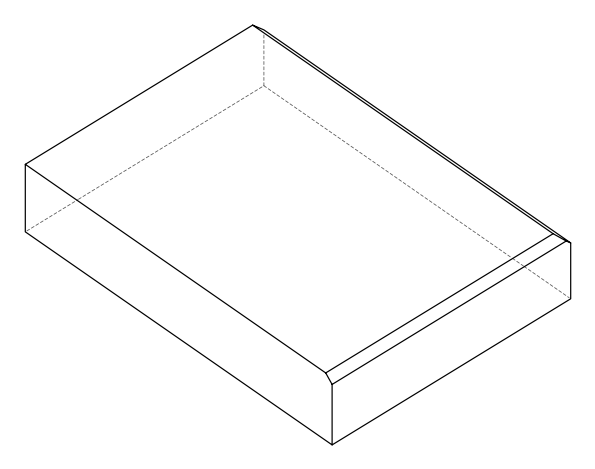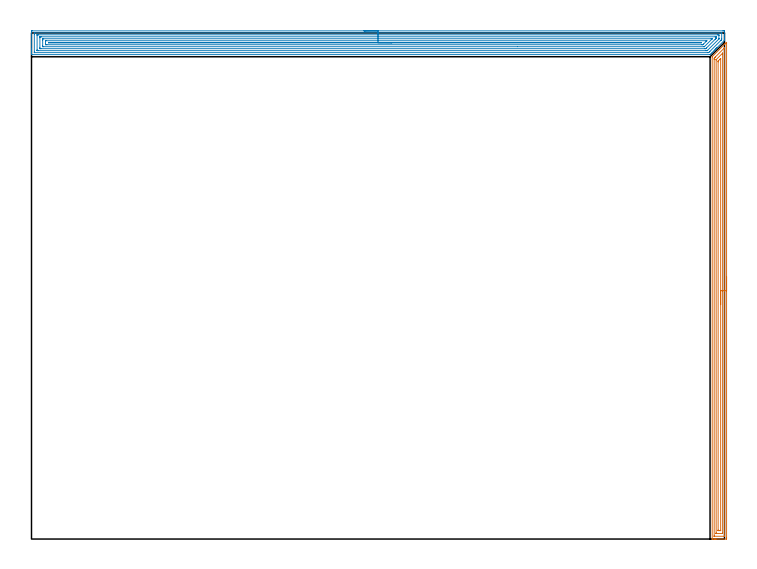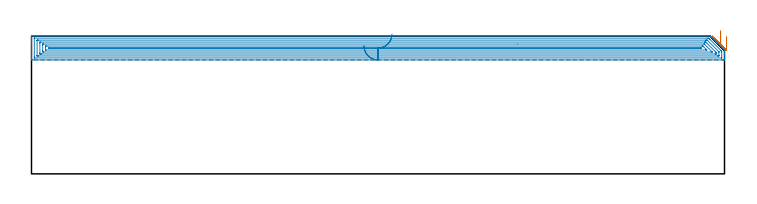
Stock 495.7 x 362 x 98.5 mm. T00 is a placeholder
(PLAN: 2 operations, 0 tool changes, 39.2 min)
(1 AREA_MILL | FG_CHAMFER_SURFACE | UGT0205_001 | 11.45 min | 19123 mm3)
(2 AREA_MILL_1 | FG_CHAMFER_SURFACE_1 | UGT0205_001 | 27.75 min | 70980 mm3)
(TOOL UGT0205_001 | Chamfer Mill 20 x 3 x 45 deg. | D20 FL50 Z2)
(OP 1 AREA_MILL)
G17 G21 G94 G90
T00 M6
G54
G17 G0 G90 X497.2 Y187.65 S1061 M3
G43 Z108.5 H0
Z98.2
G94 G1 Y187.612 Z97.328 F250.
Y187.498 Z96.464
Y187.309 Z95.612
Y187.047 Z94.78
Y186.713 Z93.974
Y186.31 Z93.2
Y185.842 Z92.464
Y185.31 Z91.772
Y184.721 Z91.129
Y184.078 Z90.54
Y183.386 Z90.008
Y182.65 Z89.54
Y181.876 Z89.137
Y181.07 Z88.803
Y180.238 Z88.541
Y179.386 Z88.352
Y178.522 Z88.238
Y177.65 Z88.2
Y1.17
X497.199 Y0.628 Z88.201
X497.197 Y0.279 Z88.202
X497.193 Y0.01 Z88.204
X496.856 Y0. Z88.542
X489.866 Z95.529
X489.345 Z96.052
X488.992 Z96.404
X488.471 Z96.925
X488.118 Z97.277
X487.178 Z98.221
X487.038 Y0.001 Z98.354
X486.978 Y0.004 Z98.414
X486.903 Y0.01 Z98.488
X486.9 Y0.181 Z98.5
Y344.838
X486.903 Y344.995 Z98.489
X486.99 Y345.091 Z98.407
X492.102 Y350.202 Z93.298
X495.846 Y353.948 Z89.551
X495.982 Y354.084 Z89.414
X496.124 Y354.225 Z89.274
X496.274 Y354.375 Z89.124
X496.419 Y354.521 Z88.976
X496.962 Y355.063 Z88.437
X497.172 Y355.268 Z88.226
X497.194 Y355.283 Z88.204
X497.199 Y355.268 Z88.199
X497.2 Y177.65 Z88.2
X495.786 Z89.614
X495.785 Y2.416 Z89.615
X495.783 Y2.069 Z89.617
X495.781 Y2.027 Z89.619
X495.78 Y2.013 Z89.62
X495.758 Y2.01 Z89.642
X495.65 Y2.004 Z89.75
X495.514 Y2.001 Z89.886
X488.524 Y2. Z96.876
X488.364 Y2.003 Z97.036
X488.331 Y2.007 Z97.069
X488.321 Y2.01 Z97.079
X488.319 Y2.022 Z97.081
X488.316 Y2.059 Z97.084
X488.315 Y2.215 Z97.085
Y343.049
X488.319 Y343.738 Z97.081
X488.321 Y343.944 Z97.079
X488.652 Y344.291 Z96.748
X488.992 Y344.64 Z96.408
X489.089 Y344.738 Z96.311
X495.446 Y351.096 Z89.954
X495.555 Y351.202 Z89.845
X495.723 Y351.361 Z89.677
X495.779 Y351.412 Z89.621
X495.782 Y351.3 Z89.618
X495.785 Y351.096 Z89.615
Y350.908
X495.786 Y177.65 Z89.614
X494.372 Z91.028
X494.371 Y4.204 Z91.029
X494.37 Y4.065 Z91.03
X494.367 Y4.018 Z91.033
X494.365 Y4.01 Z91.035
X494.358 Y4.006 Z91.042
X494.334 Y4.003 Z91.066
X494.234 Y4.001 Z91.166
X489.866 Z95.534
X489.799 Y4.003 Z95.601
X489.747 Y4.007 Z95.653
X489.736 Y4.01 Z95.664
X489.733 Y4.025 Z95.667
X489.731 Y4.064 Z95.669
X489.729 Y4.204 Z95.671
X489.728 Y4.344 Z95.672
X489.729 Y342.673 Z95.671
X489.731 Y342.861 Z95.669
X489.734 Y342.907 Z95.666
X489.737 Y342.926 Z95.663
X489.755 Y342.947 Z95.645
X489.849 Y343.049 Z95.551
X489.857 Y343.058 Z95.543
X494.276 Y347.477 Z91.124
X494.321 Y347.52 Z91.079
X494.345 Y347.534 Z91.055
X494.365 Y347.543 Z91.035
X494.367 Y347.52 Z91.033
X494.37 Y347.434 Z91.03
X494.371 Y347.38 Z91.029
X494.372 Y346.626 Z91.028
Y177.65
X492.957 Z92.443
Y6.244
X492.956 Y6.116 Z92.444
X492.953 Y6.031 Z92.447
X492.95 Y6.013 Z92.45
X492.945 Y6.009 Z92.455
X492.92 Y6.006 Z92.48
X492.487 Y6. Z92.913
X491.605 Z93.795
X491.183 Y6.01 Z94.217
X491.149 Y6.021 Z94.251
X491.146 Y6.053 Z94.254
X491.144 Y6.101 Z94.256
X491.143 Y6.148 Z94.257
Y6.473
Y341.261
X491.145 Y341.74 Z94.255
X491.149 Y341.845 Z94.251
X491.152 Y341.891 Z94.248
X491.183 Y341.924 Z94.217
X491.405 Y342.155 Z93.995
X492.487 Y343.238 Z92.913
X492.838 Y343.585 Z92.562
X492.907 Y343.651 Z92.493
X492.95 Y343.689 Z92.45
X492.954 Y343.628 Z92.446
X492.956 Y343.579 Z92.444
X492.957 Y343.463 Z92.443
Y177.65
Y176.778 Z92.481
Y175.914 Z92.595
Y175.062 Z92.783
Y174.23 Z93.046
Y173.424 Z93.38
Y172.65 Z93.782
Y171.914 Z94.251
Y171.222 Z94.782
Y170.579 Z95.372
Y169.99 Z96.015
Y169.458 Z96.707
Y168.99 Z97.443
Y168.587 Z98.216
Y168.253 Z99.022
Y167.991 Z99.854
Y167.802 Z100.706
Y167.688 Z101.571
Y167.65 Z102.443
G0 Z108.5
M5
M2
(OP 2 AREA_MILL_1)
G17 G21 G94 G90
T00 M6
G54
G17 G0 G90 X237.85 Y363.5 S1061 M3
G43 Z108.5 H0
Z91.5
G94 G1 X237.888 Z90.628 F250.
X238.002 Z89.764
X238.191 Z88.912
X238.453 Z88.08
X238.787 Z87.274
X239.19 Z86.5
X239.658 Z85.764
X240.19 Z85.072
X240.779 Z84.429
X241.422 Z83.84
X242.114 Z83.308
X242.85 Z82.84
X243.624 Z82.437
X244.43 Z82.103
X245.262 Z81.841
X246.113 Z81.652
X246.978 Z81.538
X247.85 Z81.5
X494.545
X495.071 Y363.499 Z81.501
X495.592 Y363.494 Z81.503
X495.691 Y363.491 Z81.506
X495.7 Y362.978 Z82.019
Y360.319 Z84.676
Y358.906 Z86.091
Y358.546 Z86.45
Y357.826 Z87.174
Y357.493 Z87.507
X495.69 Y356.798 Z88.201
X495.668 Y356.773 Z88.226
X495.518 Y356.618 Z88.381
X490.503 Y351.603 Z93.397
X490.356 Y351.454 Z93.543
X490.303 Y351.402 Z93.596
X489.639 Y350.739 Z94.261
X489.469 Y350.568 Z94.429
X489.409 Y350.508 Z94.49
X488.774 Y349.874 Z95.126
X488.583 Y349.681 Z95.315
X487.91 Y349.01 Z95.99
X487.696 Y348.795 Z96.202
X487.046 Y348.146 Z96.854
X486.81 Y347.908 Z97.088
X486.182 Y347.282 Z97.718
X485.603 Y346.703 Z98.296
X485.451 Y346.553 Z98.443
X485.395 Y346.503 Z98.489
X485.236 Y346.5 Z98.5
X0.182
X0.01 Y346.503 Z98.488
X0.008 Y346.531 Z98.461
X0. Y346.924 Z98.076
Y347.188 Z97.811
Y347.908 Z97.087
Y349.155 Z95.842
Y350.568 Z94.428
Y362.355 Z82.642
X0.004 Y362.978 Z82.019
X0.008 Y363.492 Z81.506
X0.108 Y363.495 Z81.503
X0.629 Y363.5 Z81.5
X247.85
Y362.086 Z82.914
X493.506 Y362.085 Z82.915
X493.615 Y362.084 Z82.916
X493.668 Y362.081 Z82.919
X493.687 Y362.079 Z82.921
X493.69 Y362.064 Z82.936
X493.695 Y361.945 Z83.055
X493.699 Y361.679 Z83.321
Y358.133 Z86.867
X493.696 Y357.659 Z87.341
X493.692 Y357.254 Z87.746
X493.283 Y356.833 Z88.167
X493.253 Y356.803 Z88.197
X485.241 Y348.79 Z96.21
X484.789 Y348.351 Z96.649
X484.342 Y347.92 Z97.08
X484.333 Y347.917 Z97.083
X483.448 Y347.914 Z97.086
X2.194 Y347.915 Z97.085
X2.085 Y347.916 Z97.084
X2.032 Y347.919 Z97.081
X2.013 Y347.921 Z97.079
X2.01 Y347.936 Z97.064
X2.005 Y348.055 Z96.945
X2.001 Y348.321 Z96.679
X2. Y361.205 Z83.795
X2.001 Y361.617 Z83.383
X2.009 Y362.032 Z82.968
X2.01 Y362.08 Z82.92
X2.029 Y362.081 Z82.919
X2.084 Y362.084 Z82.916
X2.195 Y362.085 Z82.915
X2.417 Y362.086 Z82.914
X247.85
Y360.672 Z84.328
X490.601 Y360.671 Z84.329
X491.141 Y360.67 Z84.33
X491.495 Y360.667 Z84.333
X491.612 Y360.665 Z84.335
X491.69 Y360.652 Z84.348
X491.694 Y360.522 Z84.478
X491.698 Y360.319 Z84.681
X491.7 Y360.116 Z84.884
X491.699 Y358.001 Z86.999
X491.697 Y357.83 Z87.17
X491.693 Y357.745 Z87.255
X491.69 Y357.704 Z87.296
X491.652 Y357.659 Z87.341
X491.577 Y357.578 Z87.422
X491.495 Y357.494 Z87.506
X483.682 Y349.681 Z95.319
X483.564 Y349.566 Z95.434
X483.448 Y349.455 Z95.545
X483.308 Y349.335 Z95.665
X483.179 Y349.333 Z95.667
X482.908 Y349.33 Z95.67
X482.554 Y349.329 Z95.671
X482.015 Y349.328 Z95.672
X5.099 Y349.329 Z95.671
X4.559 Y349.33 Z95.67
X4.205 Y349.333 Z95.667
X4.088 Y349.335 Z95.665
X4.01 Y349.348 Z95.652
X4.006 Y349.478 Z95.522
X4.002 Y349.681 Z95.319
X4. Y349.884 Z95.116
X4.001 Y360.522 Z84.478
X4.004 Y360.59 Z84.41
X4.009 Y360.643 Z84.357
X4.014 Y360.665 Z84.335
X4.028 Y360.666 Z84.334
X4.205 Y360.669 Z84.331
X4.744 Y360.671 Z84.329
X5.099 Y360.672 Z84.328
X247.85
Y359.257 Z85.743
X488.989
X489.586 Y359.255 Z85.745
X489.65 Y359.253 Z85.747
X489.688 Y359.251 Z85.749
X489.691 Y359.205 Z85.795
X489.696 Y358.988 Z86.012
X489.7 Y358.553 Z86.447
X489.698 Y358.326 Z86.674
X489.694 Y358.216 Z86.784
X489.69 Y358.163 Z86.837
X489.663 Y358.124 Z86.876
X489.455 Y357.909 Z87.091
X489.21 Y357.659 Z87.341
X489.013 Y357.461 Z87.539
X482.781 Y351.229 Z93.771
X482.554 Y351.004 Z93.996
X482.33 Y350.79 Z94.21
X482.283 Y350.75 Z94.25
X482.198 Y350.747 Z94.253
X482.018 Y350.744 Z94.256
X481.66 Y350.743 Z94.257
X481.483
X6.711
X6.114 Y350.745 Z94.255
X6.05 Y350.747 Z94.253
X6.012 Y350.749 Z94.251
X6.009 Y350.795 Z94.205
X6.004 Y351.012 Z93.988
X6. Y351.447 Z93.553
Y358.539 Z86.461
X6.004 Y358.986 Z86.014
X6.01 Y359.205 Z85.795
X6.014 Y359.251 Z85.749
X6.068 Y359.253 Z85.747
X6.171 Y359.256 Z85.744
X6.887 Y359.257 Z85.743
X7.064
X247.85
Y357.843 Z87.157
X486.13
X486.843 Y357.839 Z87.161
X486.864 Y357.837 Z87.163
X486.886 Y357.796 Z87.204
X486.755 Y357.659 Z87.341
X486.446 Y357.346 Z87.654
X481.551 Y352.449 Z92.551
X481.441 Y352.341 Z92.659
X481.303 Y352.209 Z92.791
X481.254 Y352.164 Z92.836
X481.136 Y352.161 Z92.839
X480.95 Y352.158 Z92.842
X347.533 Y352.157 Z92.843
X8.676
X8.49 Y352.158 Z92.842
X8.12 Y352.162 Z92.838
X8.021 Y352.164 Z92.836
X8.01 Y352.188 Z92.812
X8.005 Y352.245 Z92.755
X8.002 Y352.341 Z92.659
X8. Y353.01 Z91.99
Y356.773 Z88.227
X8.001 Y357.442 Z87.558
X8.005 Y357.659 Z87.341
X8.01 Y357.82 Z87.18
X8.305 Y357.836 Z87.164
X8.492 Y357.841 Z87.159
X8.676 Y357.842 Z87.158
X247.85 Y357.843 Z87.157
Y356.429 Z88.571
X482.554
X482.903 Y356.427 Z88.573
X483.004 Y356.425 Z88.575
X483.062 Y356.422 Z88.578
X483.023 Y356.377 Z88.623
X482.99 Y356.341 Z88.659
X482.754 Y356.103 Z88.897
X482.554 Y355.901 Z89.099
X480.766 Y354.114 Z90.886
X480.317 Y353.672 Z91.328
X480.249 Y353.609 Z91.391
X480.209 Y353.578 Z91.422
X480.145 Y353.576 Z91.424
X479.871 Y353.573 Z91.427
X479.524 Y353.572 Z91.428
X11.01
X10.464 Y353.575 Z91.425
X10.11 Y353.578 Z91.422
X10.01 Y353.587 Z91.413
X10.004 Y353.683 Z91.317
X10.001 Y354.114 Z90.886
X10. Y354.573 Z90.427
X10.002 Y356.344 Z88.656
X10.008 Y356.411 Z88.589
X10.011 Y356.423 Z88.577
X10.021 Y356.425 Z88.575
X10.054 Y356.427 Z88.573
X10.19 Y356.428 Z88.572
X10.464 Y356.429 Z88.571
X247.85
Y355.015 Z89.985
X478.977 Y355.014 Z89.986
X479.101 Y355. Z90.
X478.992 Y354.986 Z90.014
X12.252
X12.114 Y355. Z90.
X12.238 Y355.014 Z89.986
X247.85 Y355.015 Z89.985
X248.722 Z90.023
X249.586 Z90.137
X250.438 Z90.326
X251.27 Z90.588
X252.076 Z90.922
X252.85 Z91.325
X253.586 Z91.794
X254.278 Z92.325
X254.921 Z92.914
X255.51 Z93.557
X256.041 Z94.25
X256.51 Z94.985
X256.913 Z95.759
X257.247 Z96.565
X257.509 Z97.397
X257.698 Z98.249
X257.812 Z99.114
X257.85 Z99.985
G0 Z108.5
M5
M2
